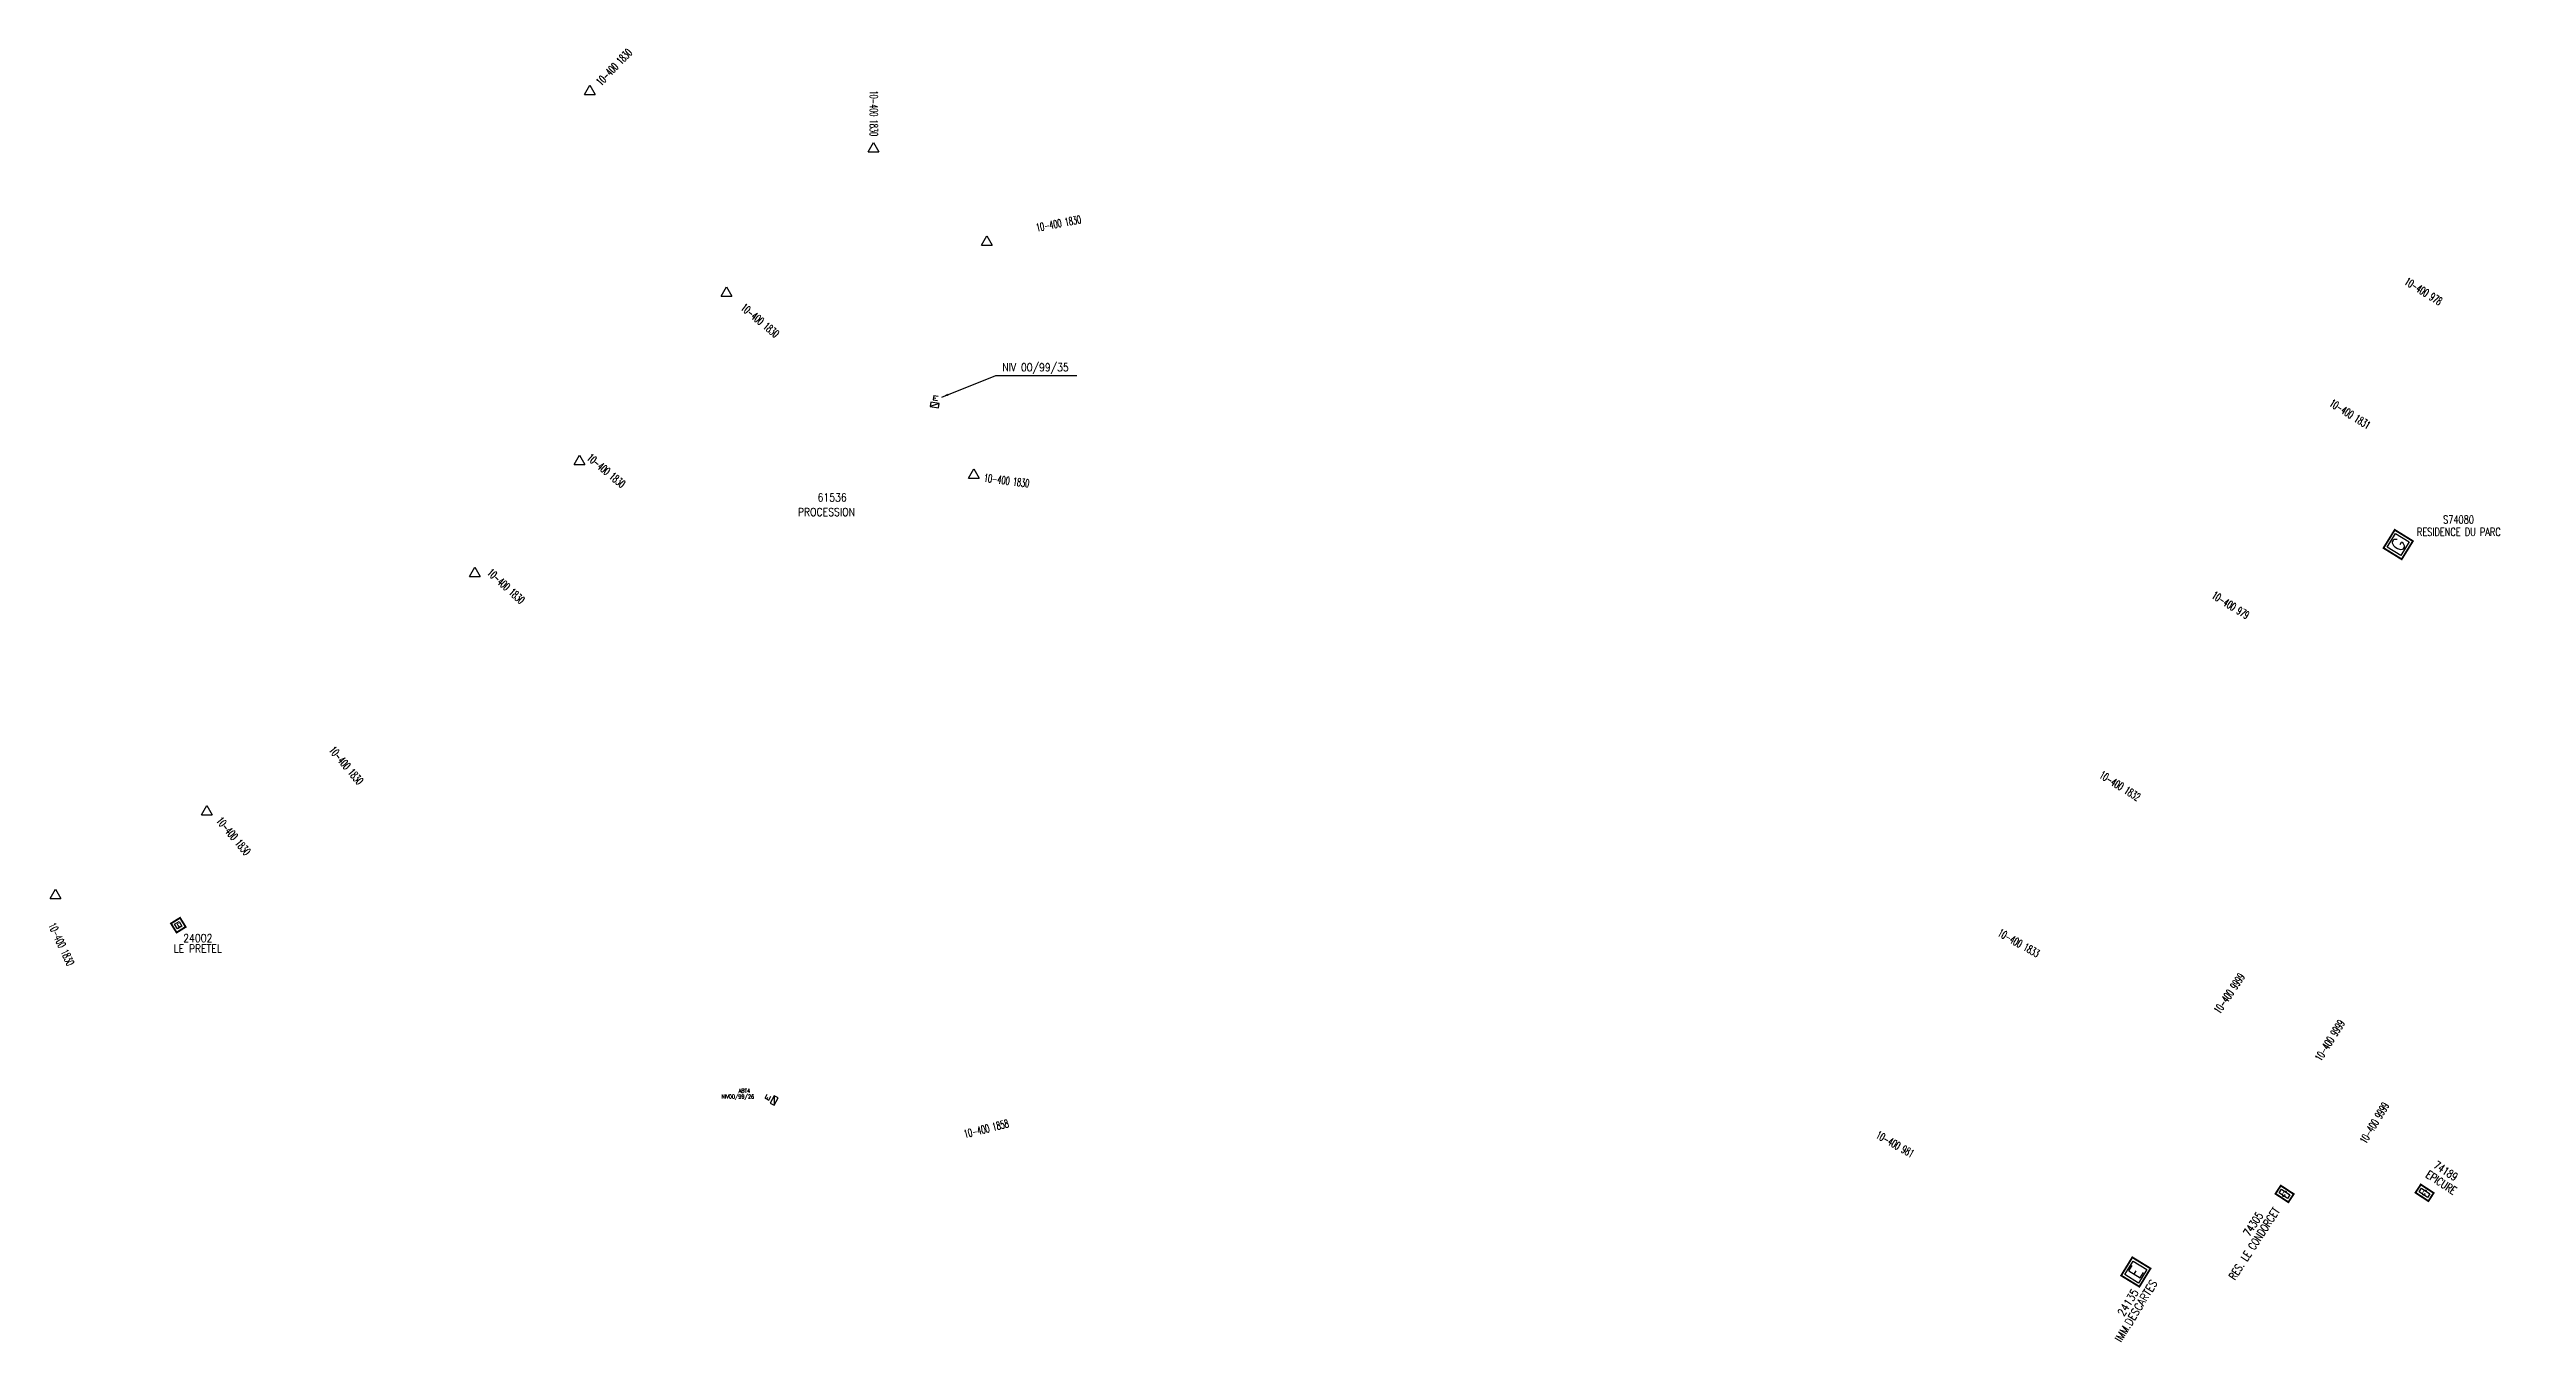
# Model space of a CAD drawing. Header units: millimetres. Extents: x 146003 to 146975, y 141990 to 143000.
# Drawn here: x 146035.1 to 146494.6, y 141990.1 to 142232.5 of the extents above; entities that cross this region are included whole.
import ezdxf
from ezdxf.enums import TextEntityAlignment as Align

# ---------------------------------------------------------------- set-up
doc = ezdxf.new("R2010")
doc.units = ezdxf.units.MM
doc.layers.get('0').update_dxf_attribs({"linetype": 'CONTINUOUS'})
for name, color, linetype in [('BR12', 7, 'CONTINUOUS'), ('G_210', 7, 'CONTINUOUS'), ('M_200', 7, 'CONTINUOUS'), ('poteau_div', 7, 'CONTINUOUS'), ('W0430', 7, 'CONTINUOUS')]:
    doc.layers.add(name, color=color, linetype=linetype)
doc.styles.add('M_ROMANS', font='ROMANS.shx', dxfattribs={"width": 0.75})
doc.styles.get("Standard").update_dxf_attribs({"font": 'romans.shx', "width": 0.85})
doc.dimstyles.get("Standard").update_dxf_attribs({"dimtxt": 1.5, "dimasz": 1.2, "dimexe": 0.625, "dimexo": 0.625, "dimgap": 0.25, "dimtad": 1, "dimdec": 1, "dimzin": 0, "dimdsep": 46, "dimtxsty": 'Standard', "dimcen": -0.5, "dimadec": 0, "dimazin": 0, "dimtfac": 1, "dimtdec": 1, "dimtmove": 0, "dimatfit": 3, "dimfxl": 0, "dimtolj": 1, "dimtzin": 0, "dimarcsym": 0})

# ---------------------------------------------------------------- blocks, each defined once
blk = doc.blocks.new('M_200_59')
at = {"layer": 'M_200', "color": 0, "linetype": 'Continuous', "const_width": 0.35, "flags": 128}
blk.add_lwpolyline([(4, 4), (4, 0), (0, 0), (0, 4)], close=True, dxfattribs=at)
at = {"layer": 'M_200', "color": 0, "linetype": 'Continuous'}
blk.add_lwpolyline([(0.5, 3.5), (3.5, 3.5), (3.5, 0.5), (0.5, 0.5)], close=True, dxfattribs=at)
at = {"layer": 'M_200', "insert": (2, 2), "char_height": 2.5, "width": 4, "attachment_point": 5}
blk.add_mtext('E', dxfattribs=at)
at = {"layer": 'M_200', "color": 0, "linetype": 'Continuous', "width": 0.85}
for tag, p in [('NUM', (2, 17.06)), ('NOM', (2, 10.65))]:
    blk.add_attdef(tag, text='', height=4, dxfattribs=at).set_placement(p, align=Align.MIDDLE)
at = {"layer": 'M_200', "color": 0, "linetype": 'Continuous', "style": 'M_ROMANS', "width": 0.75, "flags": 3}
for tag, p in [('DEF_LEG', (1.87, -2.99)), ('DEF_COUP', (1.87, -5.49)), ('DEF_TYPE', (1.87, -7.99))]:
    blk.add_attdef(tag, text='', height=1.2, dxfattribs=at).set_placement(p, align=Align.MIDDLE)
blk = doc.blocks.new('BR1201')
at = {"color": 0, "linetype": 'Continuous'}
for p, q in [((-1, -0.58), (0, 1.15)), ((0, 1.15), (1, -0.58)), ((-1, -0.58), (1, -0.58))]:
    blk.add_line(p, q, dxfattribs=at)
blk = doc.blocks.new('G_210_23')
at = {"layer": 'G_210', "color": 0, "linetype": 'Continuous', "const_width": 0.35, "flags": 128}
blk.add_lwpolyline([(4, 4), (4, 0), (0, 0), (0, 4)], close=True, dxfattribs=at)
at = {"layer": 'G_210', "color": 0, "linetype": 'Continuous'}
blk.add_lwpolyline([(0.5, 3.5), (3.5, 3.5), (3.5, 0.5), (0.5, 0.5)], close=True, dxfattribs=at)
at = {"layer": 'G_210', "insert": (2, 2), "char_height": 2.5, "width": 4, "attachment_point": 5}
blk.add_mtext('G', dxfattribs=at)
at = {"layer": 'G_210', "color": 0, "linetype": 'Continuous', "width": 0.75}
for tag, height, p in [('NUM', 4, (2, 16)), ('NOM', 4, (2, 11)), ('BCL', 3, (2, 7))]:
    blk.add_attdef(tag, text='', height=height, dxfattribs=at).set_placement(p, align=Align.MIDDLE)
at = {"layer": 'G_210', "color": 0, "linetype": 'Continuous', "width": 0.75, "flags": 3}
for tag, p in [('DEF_LEG', (2.14, -3.11)), ('DEF_COUP', (2.14, -5.61)), ('DEF_TYPE', (2.14, -8.11))]:
    blk.add_attdef(tag, text='', height=1.2, dxfattribs=at).set_placement(p, align=Align.MIDDLE)
blk = doc.blocks.new('t430')
at = {"flags": 128}
for points in [[(0.8, 0.8), (-0.8, 0.8)], [(-0.8, 0.8), (-0.8, 0)], [(0.8, 0.8), (-0.8, 0)], [(-0.8, 0), (0.8, 0)], [(-0.4, 2.1), (0.4, 2.1)], [(-0.4, 2.1), (-0.4, 1.3)], [(-0.4, 1.7), (0, 1.7)], [(-0.4, 1.3), (0.4, 1.3)], [(0.8, 0), (0.8, 0.8)]]:
    blk.add_lwpolyline(points, dxfattribs=at)
blk = doc.blocks.new('*U10')
at = {"layer": 'M_200', "color": 0, "linetype": 'Continuous', "const_width": 0.35, "flags": 128}
blk.add_lwpolyline([(2, 2), (2, 0), (0, 0), (0, 2)], close=True, dxfattribs=at)
at = {"layer": 'M_200', "color": 0, "linetype": 'Continuous'}
blk.add_lwpolyline([(0.5, 1.5), (1.5, 1.5), (1.5, 0.5), (0.5, 0.5)], close=True, dxfattribs=at)
at = {"layer": 'M_200', "insert": (1.01, 0.96), "char_height": 0.607, "width": 0.4854, "attachment_point": 5}
blk.add_mtext('E', dxfattribs=at)
at = {"layer": 'M_200', "color": 0, "linetype": 'Continuous', "width": 0.85}
for tag, p in [('NUM', (2, 17.06)), ('NOM', (2, 10.65))]:
    blk.add_attdef(tag, text='', height=4, dxfattribs=at).set_placement(p, align=Align.MIDDLE)
at = {"layer": 'M_200', "color": 0, "linetype": 'Continuous', "style": 'M_ROMANS', "width": 0.75, "flags": 3}
for tag, p in [('DEF_LEG', (1.87, -2.99)), ('DEF_COUP', (1.87, -5.49)), ('DEF_TYPE', (1.87, -7.99))]:
    blk.add_attdef(tag, text='', height=1.2, dxfattribs=at).set_placement(p, align=Align.MIDDLE)
blk = doc.blocks.new('*U12')
at = {"layer": 'G_210', "color": 0, "linetype": 'Continuous', "const_width": 0.35, "flags": 128}
blk.add_lwpolyline([(2.89, 1.82), (2.89, 0), (0, 0), (0, 1.82)], close=True, dxfattribs=at)
at = {"layer": 'G_210', "color": 0, "linetype": 'Continuous'}
blk.add_lwpolyline([(0.5, 1.32), (2.39, 1.32), (2.39, 0.5), (0.5, 0.5)], close=True, dxfattribs=at)
at = {"layer": 'G_210', "insert": (1.4, 0.92), "char_height": 1.05, "width": 1.2153, "attachment_point": 5}
blk.add_mtext('G', dxfattribs=at)
at = {"layer": 'G_210', "color": 0, "linetype": 'Continuous', "width": 0.75}
for tag, height, p in [('NUM', 4, (2, 16)), ('NOM', 4, (2, 11)), ('BCL', 3, (2, 7))]:
    blk.add_attdef(tag, text='', height=height, dxfattribs=at).set_placement(p, align=Align.MIDDLE)
at = {"layer": 'G_210', "color": 0, "linetype": 'Continuous', "width": 0.75, "flags": 3}
for tag, p in [('DEF_LEG', (2.14, -3.11)), ('DEF_COUP', (2.14, -5.61)), ('DEF_TYPE', (2.14, -8.11))]:
    blk.add_attdef(tag, text='', height=1.2, dxfattribs=at).set_placement(p, align=Align.MIDDLE)

msp = doc.modelspace()

# ---------------------------------------------------------------- block references
at = {"layer": 'BR12'}
for p in [(146136.46, 142224.51), (146189.67, 142213.76), (146210.88, 142196.27), (146162.07, 142186.74), (146134.52, 142155.18), (146208.46, 142152.6), (146114.92, 142134.16), (146064.68, 142089.52), (146036.26, 142073.8)]:
    msp.add_blockref('BR1201', p, dxfattribs=at)
at = {"layer": 'G_210'}
ref = msp.add_blockref('G_210_23', (146476.19, 142136.82), dxfattribs=dict(at, rotation=58.24367533036674))
ref.add_attrib('NUM', 'S74080', dxfattribs={"color": 0, "linetype": 'Continuous', "height": 1.5, "width": 0.75}).set_placement((146486.85, 142144.25), align=Align.MIDDLE)
ref.add_attrib('NOM', 'RESIDENCE DU PARC', dxfattribs={"color": 0, "linetype": 'Continuous', "height": 1.5, "width": 0.75}).set_placement((146486.91, 142141.94), align=Align.MIDDLE)
ref = msp.add_blockref('*U12', (146478.78, 142018.09), dxfattribs=dict(at, rotation=326.8253907615227))
ref.add_attrib('NUM', '74189', dxfattribs={"color": 0, "linetype": 'Continuous', "height": 1.5, "rotation": 326.8254, "width": 0.75}).set_placement((146484.47, 142022.16), align=Align.MIDDLE)
ref.add_attrib('NOM', 'EPICURE', dxfattribs={"color": 0, "linetype": 'Continuous', "height": 1.5, "rotation": 326.8254, "width": 0.75}).set_placement((146483.62, 142019.99), align=Align.MIDDLE)
ref = msp.add_blockref('*U12', (146452.53, 142017.89), dxfattribs=dict(at, rotation=326.8253907615227))
ref.add_attrib('NUM', '74305', dxfattribs={"color": 0, "linetype": 'Continuous', "height": 1.5, "rotation": 57, "width": 0.75}).set_placement((146448.36, 142012.21), align=Align.MIDDLE)
ref.add_attrib('NOM', 'RES. LE CONDORCET', dxfattribs={"color": 0, "linetype": 'Continuous', "height": 1.5, "rotation": 57, "width": 0.75}).set_placement((146448.54, 142008.54), align=Align.MIDDLE)
at = {"layer": 'M_200'}
ref = msp.add_blockref('*U10', (146058.99, 142066.85), dxfattribs=dict(at, rotation=31.75333369649595))
ref.add_attrib('NUM', '24002', dxfattribs={"color": 0, "linetype": 'Continuous', "height": 1.5, "width": 0.85}).set_placement((146062.97, 142065.8), align=Align.MIDDLE)
ref.add_attrib('NOM', 'LE PRETEL', dxfattribs={"color": 0, "linetype": 'Continuous', "height": 1.5, "width": 0.85}).set_placement((146062.96, 142063.84), align=Align.MIDDLE)
ref = msp.add_blockref('M_200_59', (146427.01, 142000.47), dxfattribs=dict(at, rotation=58.53038389476276))
ref.add_attrib('NUM', '24135', dxfattribs={"color": 0, "linetype": 'Continuous', "height": 1.5, "rotation": 58.5304, "width": 0.85}).set_placement((146424.87, 141997.5), align=Align.MIDDLE)
ref.add_attrib('NOM', 'IMM.DESCARTES', dxfattribs={"color": 0, "linetype": 'Continuous', "height": 1.5, "rotation": 58.5304, "width": 0.85}).set_placement((146426.37, 141995.93), align=Align.MIDDLE)
at = {"layer": 'W0430'}
for p, rotation in [((146201.07, 142165.35), 351.2595104670324), ((146171.38, 142035.19), 61.99748281831295)]:
    msp.add_blockref('t430', p, dxfattribs=dict(at, rotation=rotation))

# ---------------------------------------------------------------- texts
at = {"layer": 'M_200', "color": 252, "linetype": 'Continuous', "width": 0.85}
for s, p in [('61536', (146179.18, 142147.65)), ('PROCESSION', (146175.48, 142144.92))]:
    msp.add_text(s, height=1.5, dxfattribs=at).set_placement(p)
at = {"layer": 'poteau_div', "color": 252, "linetype": 'Continuous', "width": 0.6}
for s, rotation, p in [('10-400 1830', 46, (146141.02, 142229.07)), ('10-400 1830', 270, (146189.73, 142220.4)), ('10-400 1830', 11, (146224.34, 142199.76)), ('10-400 978', 328, (146480.27, 142187.05)), ('10-400 1830', 320, (146168.38, 142181.56)), ('10-400 1831', 328, (146466.51, 142164.04)), ('10-400 1830', 320, (146139.54, 142153.42)), ('10-400 1830', 352.5, (146214.63, 142151.56)), ('10-400 1830', 317.5, (146120.76, 142131.77)), ('10-400 979', 328, (146444.12, 142128.21)), ('10-400 1830', 310, (146090.79, 142098.17)), ('10-400 1832', 328, (146423.36, 142094.33)), ('10-400 1830', 310, (146069.66, 142084.93)), ('10-400 1830', 295, (146037.38, 142064.66)), ('10-400 1833', 330.5, (146404.4, 142064.87)), ('10-400 9999', 56, (146443.88, 142055.44)), ('10-400 9999', 58, (146462.72, 142046.64)), ('10-400 9999', 59, (146471.07, 142031.16)), ('10-400 1858', 14, (146210.8, 142030.08)), ('10-400 981', 330.5, (146381.21, 142027.17))]:
    msp.add_text(s, height=1.5, rotation=rotation, dxfattribs=at).set_placement(p, align=Align.MIDDLE_CENTER)
at = {"layer": 'W0430', "color": 252, "linetype": 'Continuous', "width": 0.85}
for s, p in [('NIV00/99/26', (146161.15, 142035.72)), ('ABT4', (146164.36, 142036.82))]:
    msp.add_text(s, height=0.75, dxfattribs=at).set_placement(p)
at = {"layer": 'W0430', "color": 252, "insert": (146213.81, 142173.55), "char_height": 1.5, "attachment_point": 1}
msp.add_mtext('\\A1;NIV 00/99/35', dxfattribs=at)

# ---------------------------------------------------------------- leaders
at = {"layer": 'W0430', "color": 252, "annotation_type": 0, "has_hookline": 1, "hookline_direction": 0, "text_width": 13.72}
msp.add_leader([(146202.5, 142167.22), (146212.6, 142171.24), (146213.8, 142171.24)], dimstyle='Standard', override={"dimgap": 0.25, "dimtad": 1}, dxfattribs=at)

doc.saveas('drawing.dxf')
